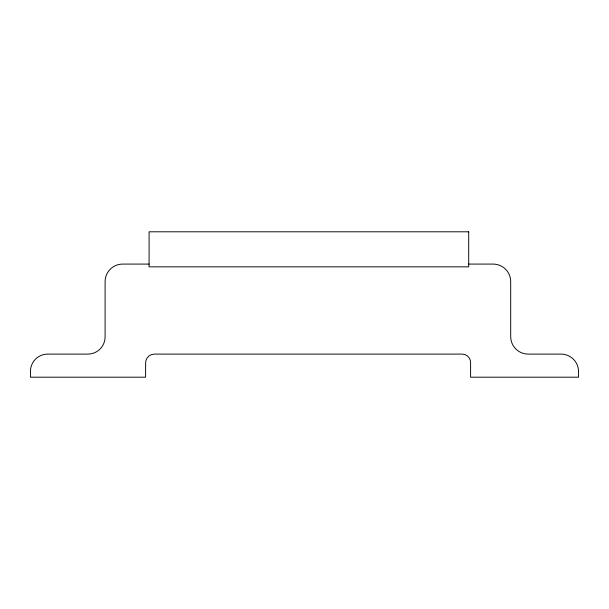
<?xml version="1.0" encoding="UTF-8"?>
<svg xmlns="http://www.w3.org/2000/svg" width="609" height="609" viewBox="0 0 609 609"><rect width="100%" height="100%" fill="white"/><g stroke="black" fill="none" stroke-linecap="round" stroke-linejoin="round"><path stroke-width="0.91" d="M149.091 264.085L122.63 264.085A17.539 17.539 0 0 0 105.098 281.624L105.098 336.838A17.258 17.258 0 0 1 87.841 354.095L47.708 354.095A17.258 17.258 0 0 0 30.45 371.353L30.45 377.199L145.612 377.199L145.612 362.903A8.815 8.815 0 0 1 154.427 354.095L462.147 354.095A8.442 8.442 0 0 1 470.597 362.538L470.597 377.199L578.55 377.199L578.55 371.604A17.509 17.509 0 0 0 561.041 354.095L528.201 354.095A17.509 17.509 0 0 1 510.692 336.587L510.692 281.594A17.509 17.509 0 0 0 493.183 264.085L468.702 264.085M468.702 231.801L149.091 231.801L149.091 266.833L468.702 266.833L468.702 231.801"/></g></svg>
